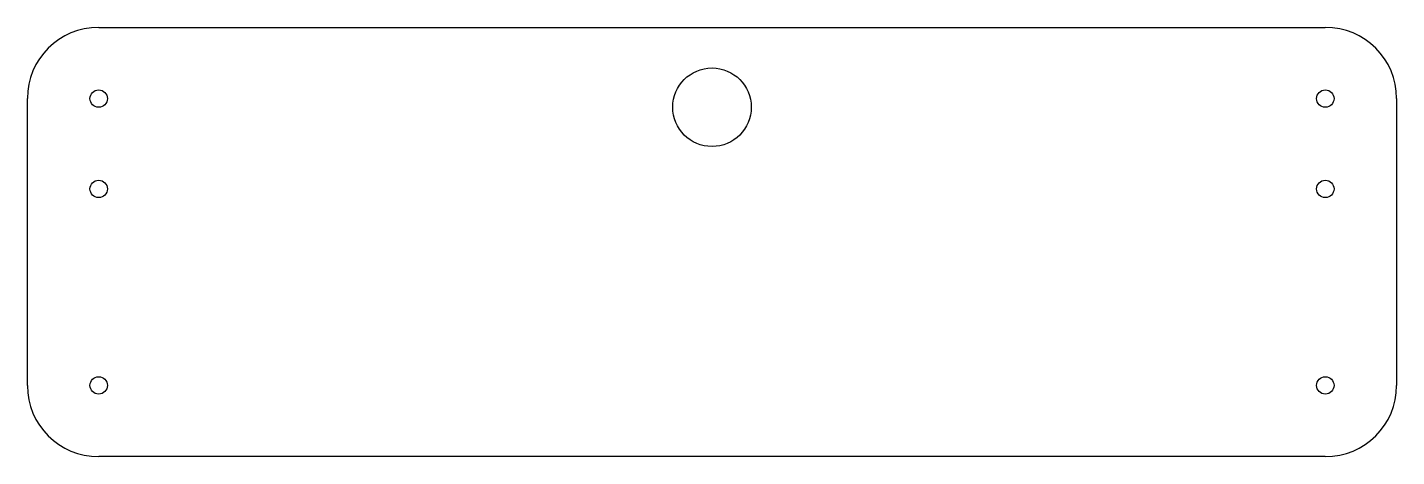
# Model space of a CAD drawing. Extents: x -122 to 122, y -29 to 47.
import ezdxf

# ---------------------------------------------------------------- set-up
doc = ezdxf.new("R2010")
doc.units = 0
doc.layers.add('Shape2DView', color=7, linetype='CONTINUOUS')

msp = doc.modelspace()

# ---------------------------------------------------------------- linework, layer by layer
at = {"layer": 'Shape2DView'}
for p, q in [((-109.22, 47.26), (109.22, 47.26)), ((-121.92, -16.56), (-121.92, 34.56)), ((121.92, 34.56), (121.92, -16.56)), ((109.22, -29.26), (-109.22, -29.26))]:
    msp.add_line(p, q, dxfattribs=at)
for centre, radius in [((0, 33.02), 7), ((-109.22, 34.56), 1.55), ((109.22, 34.56), 1.55), ((-109.22, 18.46), 1.55), ((109.22, 18.46), 1.55), ((-109.22, -16.56), 1.55), ((109.22, -16.56), 1.55)]:
    msp.add_circle(centre, radius, dxfattribs=at)
for centre, start, end in [((-109.22, 34.56), 90, 180), ((109.22, 34.56), 0, 90), ((-109.22, -16.56), 180, -90), ((109.22, -16.56), -90, 0)]:
    msp.add_arc(centre, 12.7, start, end, dxfattribs=at)

doc.saveas('drawing.dxf')
